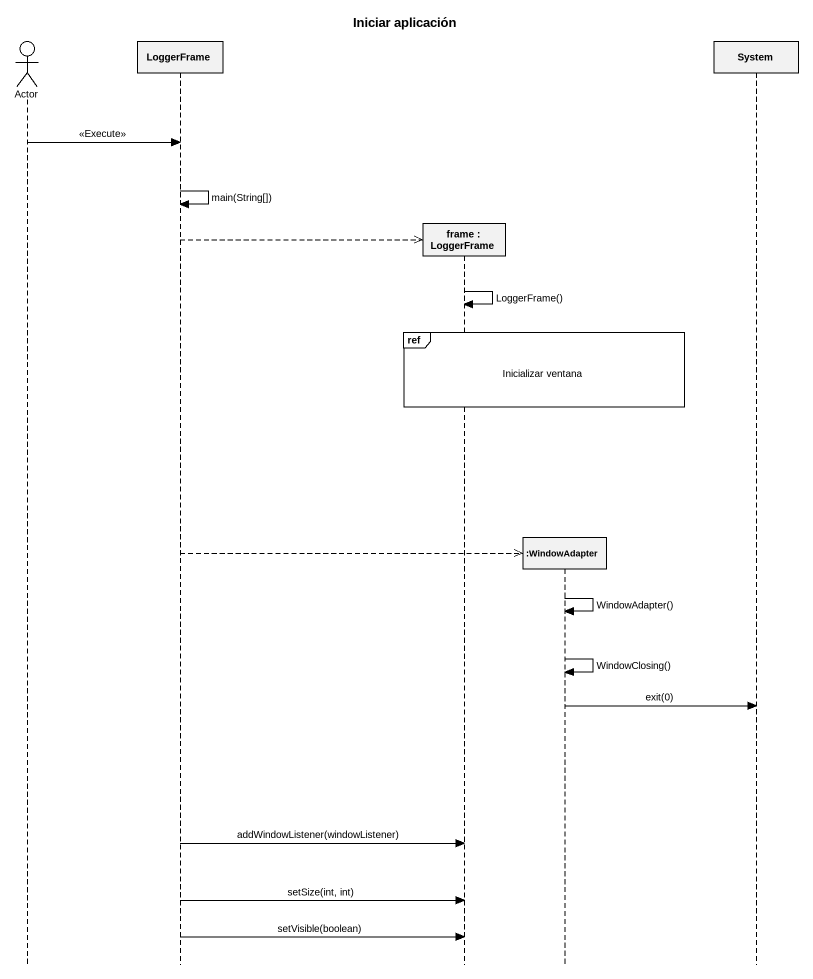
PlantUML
@startuml
title Iniciar aplicación
hide footbox
actor "Actor" as Actor_
participant LoggerFrame
participant "frame : LoggerFrame" as frame_
participant ":WindowAdapter" as WindowAdapter
participant System

Actor_ -> LoggerFrame : <<Execute>>
LoggerFrame -> LoggerFrame : main(String[])
LoggerFrame -->> frame_ **
frame_ -> frame_ : LoggerFrame()
ref over frame_, WindowAdapter : Inicializar ventana
LoggerFrame -->> WindowAdapter **
WindowAdapter -> WindowAdapter : WindowAdapter()
WindowAdapter -> WindowAdapter : WindowClosing()
WindowAdapter -> System : exit(0)
LoggerFrame -> frame_ : addWindowListener(windowListener)
LoggerFrame -> frame_ : setSize(int, int)
LoggerFrame -> frame_ : setVisible(boolean)
@enduml
